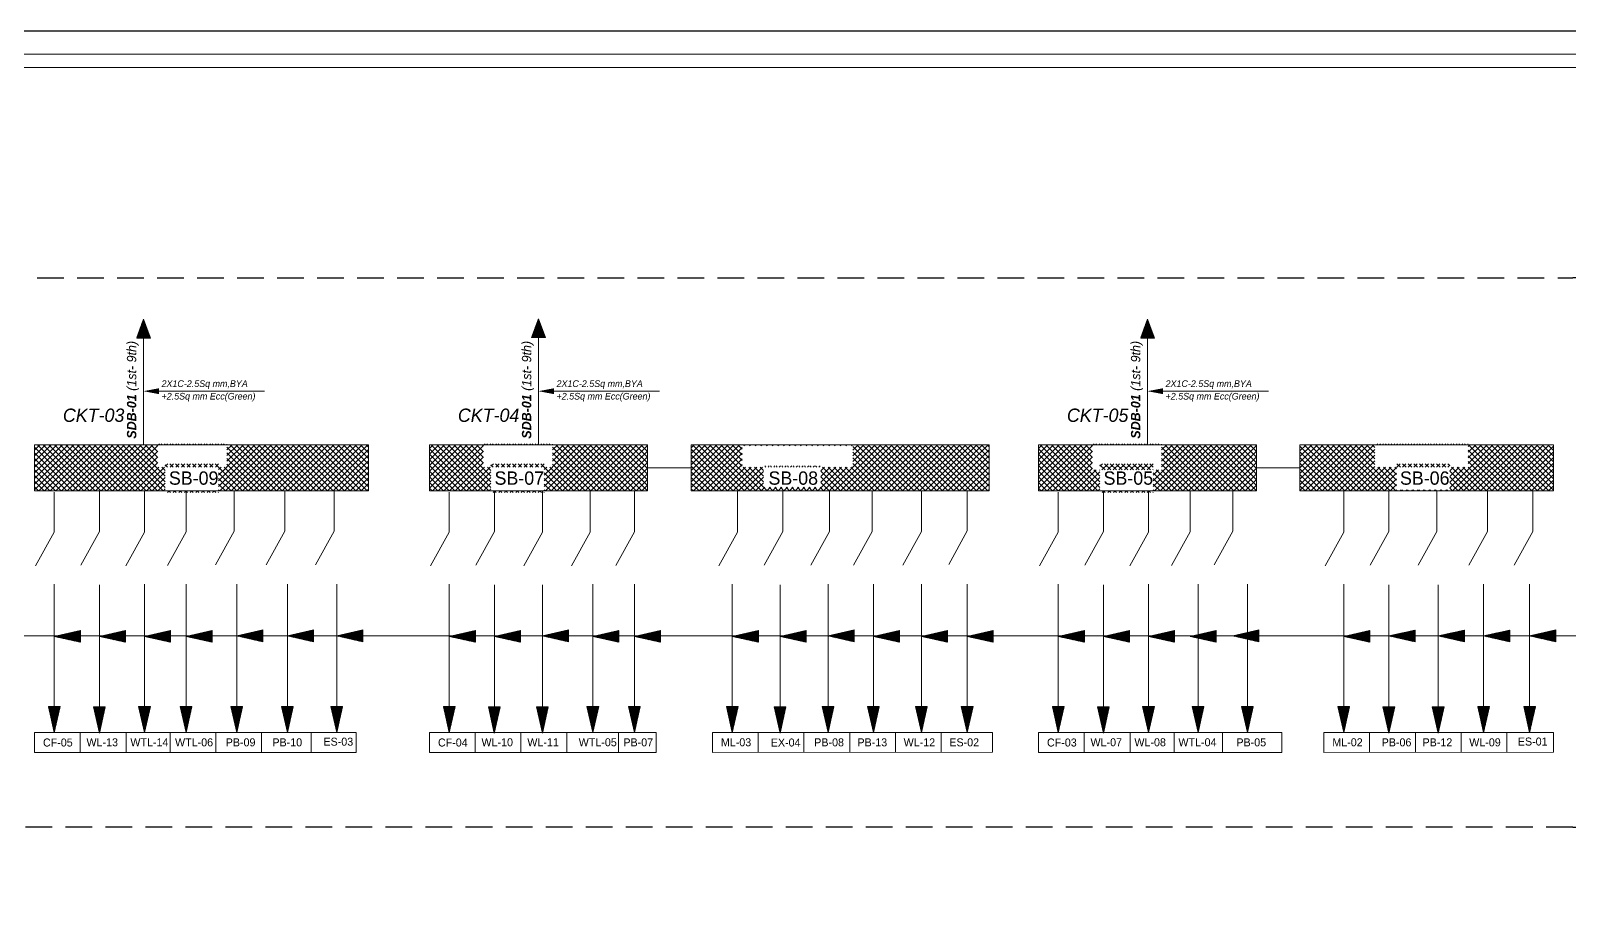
# Model space of a CAD drawing. Header units: inches. Extents: x 109699 to 44449955, y -10987 to 15824140.
# Drawn here: x 213211 to 213788, y -3959 to -3628 of the extents above; entities that cross this region are included whole.
import ezdxf

# ---------------------------------------------------------------- set-up
doc = ezdxf.new("R2010")
doc.units = ezdxf.units.IN
doc.header["$LTSCALE"] = 5
doc.header["$MEASUREMENT"] = 0
doc.linetypes.add('DASHED2', pattern=[0.375, 0.25, -0.125])
doc.layers.get('0').update_dxf_attribs({"color": 123})
for name, color, linetype, lineweight in [('@NORMAL', 7, 'Continuous', 5), ('E-CF-Ceiling-Fan', 30, 'Continuous', 13), ('E-CKT-CABLE', 116, 'Continuous', 18), ('E-CKT-TEXT', 135, 'Continuous', 18), ('E-ES-Energy Saver-Light', 140, 'Continuous', 13), ('E-EX-Exhaust-Fan', 190, 'Continuous', 13), ('E-PB-Socket-5A', 203, 'Continuous', 13), ('E-POINT-CABLE', 86, 'Continuous', 18), ('E-SB-Switch-Board', 106, 'Continuous', 18), ('E-SWITCH', 6, 'Continuous', 18), ('E-WL-Wall-Light', 232, 'Continuous', 15), ('E-WTL-Wall-Tube-Light', 6, 'Continuous', 15), ('WALL-1', 8, 'Continuous', 9)]:
    doc.layers.add(name, color=color, linetype=linetype, lineweight=lineweight)
doc.styles.get("Standard").update_dxf_attribs({"font": 'times.ttf'})

# ---------------------------------------------------------------- blocks, each defined once
blk = doc.blocks.new('zxczxczxcz')
at = {"layer": '@NORMAL'}
for points in [[(177327.54, -15450.1), (175295.18, -15450.1), (175295.18, -14276.83), (177327.54, -14276.83)], [(177319.91, -15442.46), (175302.82, -15442.46), (175302.82, -14284.47), (177319.91, -14284.47)]]:
    blk.add_lwpolyline(points, close=True, dxfattribs=at)
at = {"layer": 'WALL-1', "lineweight": 30}
blk.add_lwpolyline([(177340.91, -15463.47), (175281.82, -15463.47), (175281.82, -14263.47), (177340.91, -14263.47)], close=True, dxfattribs=at)
blk = doc.blocks.new('E-CKT TEXT')
for p, q in [((648438.87, 22105.08), (648437.12, 22112.85)), ((648437.12, 22112.85), (648440.62, 22112.85)), ((648437.16, 22112.65), (648437.36, 22112.85)), ((648437.21, 22112.43), (648437.63, 22112.85)), ((648437.26, 22112.21), (648437.89, 22112.85)), ((648437.31, 22112), (648438.16, 22112.85)), ((648437.36, 22111.78), (648438.43, 22112.85)), ((648437.41, 22111.56), (648438.69, 22112.85)), ((648437.46, 22111.35), (648438.96, 22112.85)), ((648437.51, 22111.13), (648439.22, 22112.85)), ((648437.55, 22110.92), (648439.49, 22112.85)), ((648437.6, 22110.7), (648439.75, 22112.85)), ((648437.65, 22110.48), (648440.02, 22112.85)), ((648437.7, 22110.27), (648440.28, 22112.85)), ((648437.75, 22110.05), (648440.55, 22112.85)), ((648437.8, 22109.83), (648440.57, 22112.6)), ((648437.85, 22109.62), (648440.49, 22112.26)), ((648437.9, 22109.4), (648440.41, 22111.92)), ((648437.94, 22109.18), (648440.34, 22111.58)), ((648437.99, 22108.97), (648440.26, 22111.23)), ((648438.04, 22108.75), (648440.18, 22110.89)), ((648438.09, 22108.54), (648440.11, 22110.55)), ((648438.87, 22105.08), (648440.62, 22112.85)), ((648438.14, 22108.32), (648440.03, 22110.21)), ((648438.19, 22108.1), (648439.95, 22109.86)), ((648438.24, 22107.89), (648439.87, 22109.52)), ((648438.29, 22107.67), (648439.8, 22109.18)), ((648438.34, 22107.45), (648439.72, 22108.84)), ((648438.38, 22107.24), (648439.64, 22108.49)), ((648438.43, 22107.02), (648439.56, 22108.15)), ((648438.48, 22106.8), (648439.49, 22107.81)), ((648438.53, 22106.59), (648439.41, 22107.47)), ((648438.58, 22106.37), (648439.33, 22107.13)), ((648438.63, 22106.16), (648439.26, 22106.78)), ((648438.68, 22105.94), (648439.18, 22106.44)), ((648438.73, 22105.72), (648439.1, 22106.1)), ((648438.77, 22105.51), (648439.02, 22105.76)), ((648438.82, 22105.29), (648438.95, 22105.41))]:
    blk.add_line(p, q)
blk = doc.blocks.new('AR')
at = {"layer": 'E-CKT-CABLE'}
for p, q in [((-271, 449), (0, 548)), ((-271, 449), (0, 346)), ((-270, 449), (-269, 450)), ((-266, 448), (-261, 453)), ((-263, 446), (-253, 456)), ((-259, 445), (-244, 459)), ((-255, 443), (-236, 462)), ((-251, 442), (-228, 465)), ((-247, 440), (-219, 468)), ((-243, 439), (-211, 471)), ((-240, 437), (-203, 474)), ((-236, 436), (-194, 477)), ((-232, 434), (-186, 480)), ((-228, 433), (-178, 483)), ((-224, 432), (-169, 486)), ((-220, 430), (-161, 489)), ((-216, 429), (-153, 493)), ((-213, 427), (-144, 496)), ((-209, 426), (-136, 499)), ((-205, 424), (-128, 502)), ((-201, 423), (-119, 505)), ((-197, 421), (-111, 508)), ((-193, 420), (-102, 511)), ((-190, 418), (-94, 514)), ((-186, 417), (-86, 517)), ((-182, 415), (-77, 520)), ((-178, 414), (-69, 523)), ((-174, 413), (-61, 526)), ((-170, 411), (-52, 529)), ((-167, 410), (-44, 532)), ((-163, 408), (-36, 535)), ((-159, 407), (-27, 538)), ((-155, 405), (-19, 541)), ((-151, 404), (-11, 544)), ((-147, 402), (-2, 547)), ((-144, 401), (0, 544)), ((-140, 399), (0, 539)), ((-136, 398), (0, 534)), ((-132, 396), (0, 528)), ((-128, 395), (0, 523)), ((-124, 394), (0, 518)), ((-120, 392), (0, 513)), ((-117, 391), (0, 507)), ((-113, 389), (0, 502)), ((-109, 388), (0, 497)), ((-105, 386), (0, 491)), ((-101, 385), (0, 486)), ((-97, 383), (0, 481)), ((-94, 382), (0, 475)), ((-90, 380), (0, 470)), ((-86, 379), (0, 465)), ((-82, 377), (0, 459)), ((-78, 376), (0, 454)), ((-74, 374), (0, 449)), ((0, 548), (0, 346)), ((-71, 373), (0, 444)), ((-67, 372), (0, 438)), ((-63, 370), (0, 433)), ((-59, 369), (0, 428)), ((-55, 367), (0, 422)), ((-51, 366), (0, 417)), ((-48, 364), (0, 412)), ((-44, 363), (0, 406)), ((-40, 361), (0, 401)), ((-36, 360), (0, 396)), ((-32, 358), (0, 391)), ((-28, 357), (0, 385)), ((-24, 355), (0, 380)), ((-21, 354), (0, 375)), ((-17, 353), (0, 369)), ((-13, 351), (0, 364)), ((-9, 350), (0, 359)), ((-5, 348), (0, 353)), ((-1, 347), (0, 348))]:
    blk.add_line(p, q, dxfattribs=at)

msp = doc.modelspace()

# ---------------------------------------------------------------- hatches: boundary and pattern name
at = {"layer": 'E-SB-Switch-Board'}
h = msp.add_hatch(dxfattribs=at)
h.set_pattern_fill('ANSI37', color=256, scale=12.003473, angle=180.05046, style=0)
h.set_pattern_definition([(225.050464, (11070.0434, -16770.7007), (1.061901214, -1.060032292), []), (315.050464, (11070.0434, -16770.7007), (1.060032292, 1.061901214), [])])
h.paths.add_polyline_path([(213337.99, -3783.19), (213212.73, -3783.19), (213212.73, -3800.48), (213337.99, -3800.48)])
h.paths.add_polyline_path([(213259.01, -3791.53), (213284.88, -3791.53), (213284.88, -3782.84), (213259.01, -3782.84)])
h.paths.add_polyline_path([(213261.78, -3801.09), (213281.77, -3801.09), (213281.77, -3790.3), (213261.78, -3790.3)])
h = msp.add_hatch(dxfattribs=at)
h.set_pattern_fill('ANSI37', color=256, scale=12.003473, angle=180.05046, style=0)
h.set_pattern_definition([(225.050464, (11192.1162, -16770.7007), (1.061901214, -1.060032292), []), (315.050464, (11192.1162, -16770.7007), (1.060032292, 1.061901214), [])])
h.paths.add_polyline_path([(213442.56, -3783.19), (213360.8, -3783.19), (213360.8, -3800.48), (213442.56, -3800.48)])
h.paths.add_polyline_path([(213381.08, -3791.53), (213406.96, -3791.53), (213406.96, -3782.84), (213381.08, -3782.84)])
h.paths.add_polyline_path([(213383.85, -3801.09), (213403.84, -3801.09), (213403.84, -3790.3), (213383.85, -3790.3)])
h = msp.add_hatch(dxfattribs=at)
h.set_pattern_fill('ANSI37', color=256, scale=12.003473, angle=180.05046, style=0)
h.set_pattern_definition([(225.050464, (11224.2177, -16770.7007), (1.061901214, -1.060032292), []), (315.050464, (11224.2177, -16770.7007), (1.060032292, 1.061901214), [])])
h.paths.add_polyline_path([(213570.56, -3783.19), (213458.91, -3783.19), (213458.91, -3800.48), (213570.56, -3800.48)])
h.paths.add_polyline_path([(213478.06, -3791.58), (213519.56, -3791.58), (213519.56, -3783.63), (213478.06, -3783.63)], flags=16)
h.paths.add_polyline_path([(213486.06, -3799.13), (213507.56, -3799.13), (213507.56, -3791.13), (213486.06, -3791.13)], flags=16)
h = msp.add_hatch(dxfattribs=at)
h.set_pattern_fill('ANSI37', color=256, scale=12.003473, angle=180.05046, style=0)
h.set_pattern_definition([(225.050464, (11420.4264, -16770.7007), (1.061901214, -1.060032292), []), (315.050464, (11420.4264, -16770.7007), (1.060032292, 1.061901214), [])])
h.paths.add_polyline_path([(213670.87, -3783.19), (213589.11, -3783.19), (213589.11, -3800.48), (213670.87, -3800.48)])
h.paths.add_polyline_path([(213609.39, -3792.63), (213635.27, -3792.63), (213635.27, -3782.84), (213609.39, -3782.84)])
h.paths.add_polyline_path([(213612.16, -3801.09), (213632.15, -3801.09), (213632.15, -3790.3), (213612.16, -3790.3)])
h = msp.add_hatch(dxfattribs=at)
h.set_pattern_fill('ANSI37', color=256, scale=12.003473, angle=180.05046, style=0)
h.set_pattern_definition([(225.050464, (11468.4441, -16770.7007), (1.061901214, -1.060032292), []), (315.050464, (11468.4441, -16770.7007), (1.060032292, 1.061901214), [])])
h.paths.add_polyline_path([(213782.23, -3783.19), (213687.14, -3783.19), (213687.14, -3800.48), (213782.23, -3800.48)])
h.paths.add_polyline_path([(213715.23, -3791.58), (213750.23, -3791.58), (213750.23, -3782.89), (213715.23, -3782.89)])
h.paths.add_polyline_path([(213723.27, -3800.13), (213743.27, -3800.13), (213743.27, -3790.3), (213723.27, -3790.3)], flags=16)

# ---------------------------------------------------------------- linework, layer by layer
at = {"linetype": 'DASHED2', "lineweight": 25, "ltscale": 8}
msp.add_lwpolyline([(212793.74, -3720.59), (213789.37, -3720.59, -0.414214), (213813.37, -3744.59), (213813.37, -3902.61, -0.414214), (213789.37, -3926.61), (212793.74, -3926.61, -0.414214), (212769.74, -3902.61), (212769.74, -3744.59, -0.414214)], format="xyb", close=True, dxfattribs=at)
at = {"layer": 'E-CKT-CABLE'}
for p, q in [((213253.61, -3783.19), (213253.61, -3743.01)), ((213401.68, -3783.19), (213401.68, -3743.01)), ((213629.99, -3783.19), (213629.99, -3743.01)), ((213257.5, -3763.1), (213299, -3763.1)), ((213405.57, -3763.1), (213447.07, -3763.1)), ((213633.88, -3763.1), (213675.38, -3763.1)), ((213442.56, -3791.83), (213458.91, -3791.83)), ((213670.87, -3791.83), (213687.14, -3791.83))]:
    msp.add_line(p, q, dxfattribs=at)
for points in [[(213259.44, -3764.21), (213259.44, -3761.99), (213253.61, -3763.1)], [(213407.51, -3764.21), (213407.51, -3761.99), (213401.68, -3763.1)], [(213635.82, -3764.21), (213635.82, -3761.99), (213629.99, -3763.1)]]:
    msp.add_solid(points, dxfattribs=at)
at = {"layer": 'E-CKT-TEXT'}
for p, q in [((213176.73, -3854.85), (213813.37, -3854.85)), ((213424.53, -3854.85), (213424.53, -3855.1)), ((213632.84, -3854.85), (213632.84, -3855.1)), ((213711.46, -3854.85), (213711.46, -3855.1))]:
    msp.add_line(p, q, dxfattribs=at)
at = {"layer": 'E-POINT-CABLE'}
for p, q in [((213253.97, -3800.48), (213253.97, -3815.54)), ((213287.54, -3800.48), (213287.54, -3815.54)), ((213306.54, -3800.48), (213306.54, -3815.54)), ((213325.03, -3800.47), (213325.03, -3815.54)), ((213403.2, -3800.48), (213403.2, -3815.54)), ((213421.04, -3800.48), (213421.04, -3815.54)), ((213476.31, -3800.48), (213476.31, -3815.98)), ((213562.43, -3800.39), (213562.43, -3815.45)), ((213630.35, -3800.48), (213630.35, -3815.54)), ((213661.92, -3800.48), (213661.92, -3815.54)), ((213703.53, -3800.48), (213703.53, -3815.98)), ((213220.13, -3800.91), (213220.13, -3815.98)), ((213237.05, -3800.69), (213237.05, -3815.76)), ((213253.97, -3800.88), (213253.97, -3815.94)), ((213269.54, -3800.73), (213269.54, -3815.8)), ((213368.2, -3800.91), (213368.2, -3815.98)), ((213385.12, -3800.69), (213385.12, -3815.76)), ((213403.2, -3800.88), (213403.2, -3815.94)), ((213421.04, -3800.88), (213421.04, -3815.94)), ((213437.62, -3800.73), (213437.62, -3815.8)), ((213493.23, -3800.69), (213493.23, -3815.76)), ((213510.73, -3800.69), (213510.73, -3815.76)), ((213526.73, -3800.69), (213526.73, -3815.76)), ((213545.23, -3800.69), (213545.23, -3815.76)), ((213596.51, -3800.91), (213596.51, -3815.98)), ((213613.43, -3800.69), (213613.43, -3815.76)), ((213630.35, -3800.88), (213630.35, -3815.94)), ((213645.93, -3800.73), (213645.93, -3815.8)), ((213720.46, -3800.69), (213720.46, -3815.76)), ((213738.46, -3800.69), (213738.46, -3815.76)), ((213757.46, -3800.69), (213757.46, -3815.76)), ((213774.46, -3800.69), (213774.46, -3815.76)), ((213220.14, -3835.48), (213220.14, -3891.09)), ((213237.05, -3835.7), (213237.05, -3891.31)), ((213253.97, -3835.48), (213253.97, -3891.09)), ((213269.54, -3835.49), (213269.54, -3891.09)), ((213288.54, -3835.49), (213288.54, -3891.09)), ((213307.54, -3835.49), (213307.54, -3891.09)), ((213326.04, -3835.48), (213326.04, -3891.09)), ((213368.21, -3835.48), (213368.21, -3891.09)), ((213385.12, -3835.7), (213385.12, -3891.31)), ((213403.12, -3835.7), (213403.12, -3891.31)), ((213422.04, -3835.48), (213422.04, -3891.09)), ((213437.62, -3835.49), (213437.62, -3891.09)), ((213474.32, -3835.48), (213474.32, -3891.09)), ((213492.23, -3835.7), (213492.23, -3891.31)), ((213510.23, -3835.48), (213510.23, -3891.09)), ((213527.23, -3835.48), (213527.23, -3891.09)), ((213545.23, -3835.48), (213545.23, -3891.09)), ((213562.36, -3835.48), (213562.36, -3891.09)), ((213596.52, -3835.48), (213596.52, -3891.09)), ((213613.43, -3835.7), (213613.43, -3891.31)), ((213630.35, -3835.48), (213630.35, -3891.09)), ((213648.93, -3835.49), (213648.93, -3891.09)), ((213667.43, -3835.49), (213667.43, -3891.09)), ((213703.54, -3835.48), (213703.54, -3891.09)), ((213720.46, -3835.7), (213720.46, -3891.31)), ((213738.96, -3835.7), (213738.96, -3891.31)), ((213755.96, -3835.48), (213755.96, -3891.09)), ((213773.23, -3835.48), (213773.23, -3891.09)), ((213229.84, -3891.09), (213229.84, -3898.51)), ((213247.04, -3891.09), (213247.04, -3898.51)), ((213263.55, -3891.09), (213263.55, -3898.51)), ((213263.55, -3891.09), (213263.55, -3898.51)), ((213280.66, -3891.1), (213280.66, -3898.53)), ((213297.78, -3891.1), (213297.78, -3898.53)), ((213316.47, -3898.53), (213316.47, -3891.1)), ((213377.92, -3891.09), (213377.92, -3898.51)), ((213395.11, -3891.09), (213395.11, -3898.51)), ((213412.31, -3891.09), (213412.31, -3898.52)), ((213431.62, -3891.09), (213431.62, -3898.51)), ((213431.62, -3891.09), (213431.62, -3898.51)), ((213445.74, -3891.1), (213445.74, -3898.53)), ((213484.03, -3891.09), (213484.03, -3898.51)), ((213501.14, -3891.09), (213501.14, -3898.53)), ((213518.34, -3891.09), (213518.34, -3898.51)), ((213535.54, -3891.09), (213535.54, -3898.51)), ((213552.67, -3898.52), (213552.67, -3891.09)), ((213606.23, -3891.09), (213606.23, -3898.51)), ((213623.42, -3891.09), (213623.42, -3898.51)), ((213639.93, -3891.09), (213639.93, -3898.51)), ((213639.93, -3891.09), (213639.93, -3898.51)), ((213658.05, -3891.1), (213658.05, -3898.53)), ((213713.25, -3891.09), (213713.25, -3898.51)), ((213730.45, -3891.09), (213730.45, -3898.51)), ((213747.57, -3891.09), (213747.57, -3898.51)), ((213764.68, -3891.09), (213764.68, -3898.51))]:
    msp.add_line(p, q, dxfattribs=at)
for points in [[(213212.73, -3891.09), (213333.32, -3891.1), (213333.32, -3898.53), (213212.73, -3898.54)], [(213360.8, -3891.09), (213445.74, -3891.1), (213445.74, -3898.53), (213360.8, -3898.54)], [(213466.91, -3891.09), (213571.82, -3891.09), (213571.82, -3898.51), (213466.91, -3898.54)], [(213589.11, -3891.09), (213680.36, -3891.1), (213680.36, -3898.53), (213589.11, -3898.54)], [(213696.14, -3891.09), (213782.23, -3891.09), (213782.23, -3898.51), (213696.14, -3898.54)]]:
    msp.add_lwpolyline(points, close=True, dxfattribs=at)
at = {"layer": 'E-SB-Switch-Board'}
for points in [[(213212.73, -3800.48), (213337.99, -3800.48), (213337.99, -3783.19), (213212.73, -3783.19)], [(213360.8, -3800.48), (213442.56, -3800.48), (213442.56, -3783.19), (213360.8, -3783.19)], [(213458.91, -3800.48), (213570.56, -3800.48), (213570.56, -3783.19), (213458.91, -3783.19)], [(213589.11, -3800.48), (213670.87, -3800.48), (213670.87, -3783.19), (213589.11, -3783.19)], [(213687.14, -3800.48), (213782.23, -3800.48), (213782.23, -3783.19), (213687.14, -3783.19)]]:
    msp.add_lwpolyline(points, close=True, dxfattribs=at)
at = {"layer": 'E-SWITCH'}
for p, q in [((213220.13, -3815.98), (213213.15, -3828.59)), ((213237.05, -3815.76), (213230.07, -3828.38)), ((213253.97, -3815.94), (213246.99, -3828.56)), ((213269.54, -3815.8), (213262.56, -3828.41)), ((213287.54, -3815.54), (213280.56, -3828.16)), ((213306.54, -3815.54), (213299.56, -3828.16)), ((213325.03, -3815.54), (213318.05, -3828.16)), ((213368.2, -3815.98), (213361.22, -3828.59)), ((213385.12, -3815.76), (213378.14, -3828.38)), ((213403.2, -3815.94), (213396.22, -3828.56)), ((213421.04, -3815.94), (213414.06, -3828.56)), ((213437.62, -3815.8), (213430.64, -3828.41)), ((213476.31, -3815.98), (213469.33, -3828.59)), ((213493.23, -3815.76), (213486.25, -3828.38)), ((213510.73, -3815.76), (213503.75, -3828.38)), ((213526.73, -3815.76), (213519.75, -3828.38)), ((213545.23, -3815.76), (213538.25, -3828.38)), ((213562.43, -3815.45), (213555.45, -3828.07)), ((213596.51, -3815.98), (213589.53, -3828.59)), ((213613.43, -3815.76), (213606.45, -3828.38)), ((213630.35, -3815.94), (213623.37, -3828.56)), ((213645.93, -3815.8), (213638.95, -3828.41)), ((213661.92, -3815.54), (213654.94, -3828.16)), ((213703.53, -3815.98), (213696.55, -3828.59)), ((213720.46, -3815.76), (213713.48, -3828.38)), ((213738.46, -3815.76), (213731.48, -3828.38)), ((213757.46, -3815.76), (213750.48, -3828.38)), ((213774.46, -3815.76), (213767.48, -3828.38))]:
    msp.add_line(p, q, dxfattribs=at)

# ---------------------------------------------------------------- block references
at = {"layer": 'E-CF-Ceiling-Fan', "color": 1, "xscale": 1.261437301517695, "yscale": 1.261437301517695, "zscale": 1.261437301517695}
for p in [(-604744.84, -31775.26), (-604596.77, -31775.26), (-604368.46, -31775.26)]:
    msp.add_blockref('E-CKT TEXT', p, dxfattribs=at)
at = {"layer": 'E-CKT-CABLE', "xscale": -0.02594956736979771, "yscale": 0.02594956736979771, "zscale": 0.02594956734627435, "rotation": 90}
for p in [(213265.26, -3743.18), (213413.33, -3743.01), (213641.64, -3743.18)]:
    msp.add_blockref('AR', p, dxfattribs=at)
at = {"layer": 'E-CKT-TEXT', "xscale": 1.261437301520496, "yscale": 1.261437301520496, "zscale": 1.261437301520496, "rotation": 270}
for p in [(185335.97, 814109.95), (185352.88, 814109.95), (185369.8, 814109.95), (185385.38, 814109.95), (185404.38, 814110.13), (185423.38, 814110.13), (185441.87, 814110.13), (185484.04, 814109.95), (185500.95, 814109.95), (185518.95, 814110.13), (185537.87, 814109.95), (185553.45, 814109.95), (185590.15, 814109.95), (185608.06, 814109.95), (185626.06, 814110.13), (185643.06, 814109.95), (185661.06, 814109.95), (185678.19, 814109.95), (185712.35, 814109.95), (185729.26, 814109.95), (185746.18, 814109.95), (185761.76, 814109.95), (185777.75, 814110.13), (185819.37, 814109.95), (185836.29, 814110.1), (185854.79, 814110.1), (185871.79, 814110.1), (185889.06, 814110.13)]:
    msp.add_blockref('E-CKT TEXT', p, dxfattribs=at)
at = {"layer": 'E-ES-Energy Saver-Light', "color": 1, "xscale": 1.261437301517695, "yscale": 1.261437301517695, "zscale": 1.261437301517695}
for p in [(-604638.94, -31775.26), (-604402.62, -31775.26), (-604191.75, -31775.26)]:
    msp.add_blockref('E-CKT TEXT', p, dxfattribs=at)
at = {"layer": 'E-EX-Exhaust-Fan', "color": 1, "xscale": 1.261437301517695, "yscale": 1.261437301517695, "zscale": 1.261437301517695}
msp.add_blockref('E-CKT TEXT', (-604472.75, -31775.48), dxfattribs=at)
at = {"layer": 'E-PB-Socket-5A', "color": 1, "xscale": 1.261437301517695, "yscale": 1.261437301517695, "zscale": 1.261437301517695}
for p in [(-604676.43, -31775.26), (-604657.43, -31775.26), (-604527.36, -31775.26), (-604454.75, -31775.26), (-604437.75, -31775.26), (-604297.55, -31775.26), (-604244.52, -31775.48), (-604226.02, -31775.48)]:
    msp.add_blockref('E-CKT TEXT', p, dxfattribs=at)
at = {"layer": 'E-WL-Wall-Light', "color": 1, "xscale": 1.261437301517695, "yscale": 1.261437301517695, "zscale": 1.261437301517695}
for p in [(-604711.01, -31775.26), (-604419.75, -31775.26), (-604334.63, -31775.26), (-604209.02, -31775.26), (-604727.93, -31775.48), (-604579.86, -31775.48), (-604561.86, -31775.48), (-604351.55, -31775.48)]:
    msp.add_blockref('E-CKT TEXT', p, dxfattribs=at)
at = {"layer": 'E-WTL-Wall-Tube-Light', "color": 1, "xscale": 1.261437301517695, "yscale": 1.261437301517695, "zscale": 1.261437301517695}
for p in [(-604695.43, -31775.26), (-604542.94, -31775.26), (-604490.66, -31775.26), (-604316.05, -31775.26), (-604261.44, -31775.26)]:
    msp.add_blockref('E-CKT TEXT', p, dxfattribs=at)
at = {"layer": 'WALL-1', "linetype": 'Continuous', "xscale": 0.6583637491200001, "yscale": 0.6583637491200001, "zscale": 0.6583637491200001}
msp.add_blockref('zxczxczxcz', (97249.8, 5762.61), dxfattribs=at)

# ---------------------------------------------------------------- texts
at = {"layer": 'E-CF-Ceiling-Fan', "color": 1, "char_height": 3, "width": 10.9021, "attachment_point": 1}
for s, insert in [('{\\fCentury Gothic|b0|i0|c0|p34;\\C256;CF-05}', (213215.91, -3893.34)), ('{\\fCentury Gothic|b0|i0|c0|p34;\\C256;CF-04}', (213363.98, -3893.34)), ('{\\fCentury Gothic|b0|i0|c0|p34;\\C256;CF-03}', (213592.29, -3893.34))]:
    msp.add_mtext(s, dxfattribs=dict(at, insert=insert))
at = {"layer": 'E-CKT-TEXT', "color": 1, "char_height": 3.5, "width": 48.6814, "attachment_point": 1, "rotation": 90}
for insert in [(213247.39, -3780.91), (213395.46, -3780.91), (213623.77, -3780.91)]:
    msp.add_mtext('{\\fCentury Gothic|b1|i1|c0|p34;\\C256;SDB-01\\fCentury Gothic|b0|i1|c0|p34; (1st- 9th)}', dxfattribs=dict(at, insert=insert))
at = {"layer": 'E-CKT-TEXT', "color": 1, "attachment_point": 1}
for s, insert, char_height, width in [('{\\fCentury Gothic|b0|i1|c0|p34;\\C256;2X1C-2.5Sq mm,BYA}', (213260.36, -3759.02), 2.5, 41.3635), ('{\\fCentury Gothic|b0|i1|c0|p34;\\C256;2X1C-2.5Sq mm,BYA}', (213408.44, -3759.02), 2.5, 41.3635), ('{\\fCentury Gothic|b0|i1|c0|p34;\\C256;2X1C-2.5Sq mm,BYA}', (213636.75, -3759.02), 2.5, 41.3635), ('{\\fCentury Gothic|b0|i1|c0|p34;\\C256;+2.5Sq mm Ecc(Green) }', (213260.36, -3763.74), 2.5, 41.3635), ('{\\fCentury Gothic|b0|i1|c0|p34;\\C256;+2.5Sq mm Ecc(Green) }', (213408.44, -3763.74), 2.5, 41.3635), ('{\\fCentury Gothic|b0|i1|c0|p34;\\C256;+2.5Sq mm Ecc(Green) }', (213636.75, -3763.74), 2.5, 41.3635), ('{\\fCentury Gothic|b0|i1|c0|p34;\\C256;CKT-03}', (213223.39, -3769.61), 5, 24.1526), ('{\\fCentury Gothic|b0|i1|c0|p34;\\C256;CKT-04}', (213371.46, -3769.61), 5, 24.1526), ('{\\fCentury Gothic|b0|i1|c0|p34;\\C256;CKT-05}', (213599.77, -3769.61), 5, 24.1526)]:
    msp.add_mtext(s, dxfattribs=dict(at, insert=insert, char_height=char_height, width=width))
at = {"layer": 'E-ES-Energy Saver-Light', "color": 1, "char_height": 3, "width": 10.9021, "attachment_point": 1}
for s, insert in [('{\\fCentury Gothic|b0|i0|c0|p34;\\C256;ES-01}', (213768.8, -3892.98)), ('{\\fCentury Gothic|b0|i0|c0|p34;\\C256;ES-03}', (213321.06, -3893.03)), ('{\\fCentury Gothic|b0|i0|c0|p34;\\C256;ES-02}', (213555.69, -3893.28))]:
    msp.add_mtext(s, dxfattribs=dict(at, insert=insert))
at = {"layer": 'E-EX-Exhaust-Fan', "color": 1, "insert": (213488.75, -3893.34), "char_height": 3, "width": 10.9021, "attachment_point": 1}
msp.add_mtext('{\\fCentury Gothic|b0|i0|c0|p34;\\C256;EX-04}', dxfattribs=at)
at = {"layer": 'E-PB-Socket-5A', "color": 1, "char_height": 3, "width": 10.9021, "attachment_point": 1}
for s, insert in [('{\\fCentury Gothic|b0|i0|c0|p34;\\C256;PB-09}', (213284.42, -3893.28)), ('{\\fCentury Gothic|b0|i0|c0|p34;\\C256;PB-10}', (213301.92, -3893.28)), ('{\\fCentury Gothic|b0|i0|c0|p34;\\C256;PB-07}', (213433.49, -3893.28)), ('{\\fCentury Gothic|b0|i0|c0|p34;\\C256;PB-08}', (213505.04, -3893.28)), ('{\\fCentury Gothic|b0|i0|c0|p34;\\C256;PB-13}', (213521.24, -3893.28)), ('{\\fCentury Gothic|b0|i0|c0|p34;\\C256;PB-05}', (213663.3, -3893.28)), ('{\\fCentury Gothic|b0|i0|c0|p34;\\C256;PB-06}', (213717.76, -3893.28)), ('{\\fCentury Gothic|b0|i0|c0|p34;\\C256;PB-12}', (213733.08, -3893.28))]:
    msp.add_mtext(s, dxfattribs=dict(at, insert=insert))
at = {"layer": 'E-SB-Switch-Board', "color": 1, "char_height": 5, "width": 24.1526, "attachment_point": 1}
for s, insert in [('{\\fCentury Gothic|b0|i0|c0|p34;\\C256;SB-09}', (213263.12, -3793.18)), ('{\\fCentury Gothic|b0|i0|c0|p34;\\C256;SB-07}', (213385.19, -3793.18)), ('{\\fCentury Gothic|b0|i0|c0|p34;\\C256;SB-08}', (213487.89, -3793.18)), ('{\\fCentury Gothic|b0|i0|c0|p34;\\C256;SB-05}', (213613.5, -3793.18)), ('{\\fCentury Gothic|b0|i0|c0|p34;\\C256;SB-06}', (213724.62, -3793.18))]:
    msp.add_mtext(s, dxfattribs=dict(at, insert=insert))
at = {"layer": 'E-WL-Wall-Light', "color": 1, "char_height": 3, "attachment_point": 1}
for s, insert, width in [('{\\fCentury Gothic|b0|i0|c0|p34;\\C256;WL-13}', (213232.22, -3893.25), 10.9021), ('{\\fCentury Gothic|b0|i0|c0|p34;\\C256;WTL-14}', (213248.68, -3893.25), 14.7879), ('{\\fCentury Gothic|b0|i0|c0|p34;\\C256;WL-10}', (213380.3, -3893.25), 10.9021), ('{\\fCentury Gothic|b0|i0|c0|p34;\\C256;WL-11}', (213397.49, -3893.25), 10.9021), ('{\\fCentury Gothic|b0|i0|c0|p34;\\C256;WL-12}', (213538.56, -3893.28), 10.9021), ('{\\fCentury Gothic|b0|i0|c0|p34;\\C256;WL-07}', (213608.61, -3893.25), 10.9021), ('{\\fCentury Gothic|b0|i0|c0|p34;\\C256;WL-08}', (213625.06, -3893.25), 10.9021), ('{\\fCentury Gothic|b0|i0|c0|p34;\\C256;WL-09}', (213750.58, -3893.28), 10.9021)]:
    msp.add_mtext(s, dxfattribs=dict(at, insert=insert, width=width))
at = {"layer": 'E-WTL-Wall-Tube-Light', "color": 1, "char_height": 3, "attachment_point": 1}
for s, insert, width in [('{\\fCentury Gothic|b0|i0|c0|p34;\\C256;WTL-06}', (213265.42, -3893.28), 10.9021), ('{\\fCentury Gothic|b0|i0|c0|p34;\\C256;WTL-05}', (213416.75, -3893.25), 14.7879), ('{\\fCentury Gothic|b0|i0|c0|p34;\\C256;ML-03}', (213470.05, -3893.25), 24.0847), ('{\\fCentury Gothic|b0|i0|c0|p34;\\C256;WTL-04}', (213641.57, -3893.25), 14.7879), ('{\\fCentury Gothic|b0|i0|c0|p34;\\C256;ML-02}', (213699.27, -3893.25), 24.0847)]:
    msp.add_mtext(s, dxfattribs=dict(at, insert=insert, width=width))

doc.saveas('drawing.dxf')
